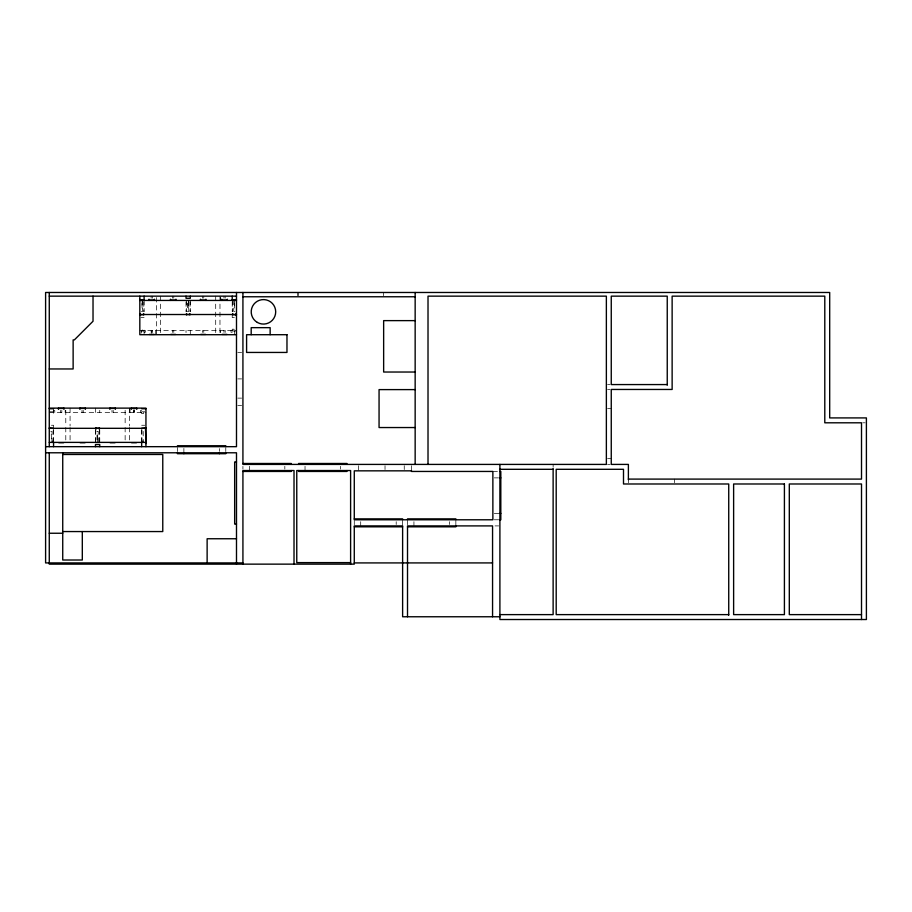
<?xml version="1.0" encoding="UTF-8"?>
<svg xmlns="http://www.w3.org/2000/svg" width="912" height="912" viewBox="0 0 912 912"><rect width="100%" height="100%" fill="white"/><g stroke="black" fill="none" stroke-linecap="round" stroke-linejoin="round"><path stroke-width="0.68" stroke-dasharray="4.56 3.42" d="M141.36 311.448L142.58 311.448L142.58 300.436M234.965 311.448L233.746 311.448L233.746 300.436M140.893 317.57L144.107 317.57M234.361 317.57L232.218 317.57L232.218 314.355M139.821 330.418L236.493 330.418M140.893 331.033L144.107 331.033M232.218 331.033L236.493 331.033M144.107 332.253L145.327 332.253L145.327 330.418M232.218 332.253L230.987 332.253L230.987 330.418M237.781 352.442L241.634 352.442M237.781 378.902L241.634 378.902M607.586 384.568L610.037 384.568M607.586 389.458L610.037 389.458M237.781 398.122L241.634 398.122M237.781 405.373L241.634 405.373M607.586 408.428L611.257 408.428M53.557 410.571L54.777 410.571L54.777 412.406M141.656 410.571L140.437 410.571L140.437 412.406M49.271 411.791L53.557 411.791M141.656 411.791L144.871 411.791M49.271 412.406L145.943 412.406M862.729 422.803L865.18 422.803M51.414 425.254L53.557 425.254L53.557 428.469M141.656 425.254L144.871 425.254M50.798 431.376L52.03 431.376L52.03 442.388M51.254 434.431L51.562 442.081M51.722 441.157L53.557 441.157M141.656 441.157L143.492 441.157M607.586 458.599L611.257 458.599M607.586 464.413L610.037 464.413M492.868 471.447L498.682 471.447M494.27 477.877L498.488 477.877M494.27 513.365L499.901 513.365M494.213 519.783L498.682 519.783M495.011 525.905L498.682 525.905M674.584 479.096L674.584 482.767M628.391 479.096L628.391 482.767M553.128 464.413L553.128 467.252M455.852 521.014L455.852 525.905M449.422 521.687L449.422 524.491M413.934 521.687L413.934 525.905M411.483 465.701L411.483 471.447M407.516 521.014L407.516 524.685M404.244 465.701L404.244 469.555M402.614 521.014L402.614 525.905M396.196 521.687L396.196 524.491M385.024 465.701L385.024 469.555M383.644 292.478L383.644 295.693M360.707 521.687L360.707 525.905M358.564 465.701L358.564 470.843M354.278 520.421L354.278 524.685M340.518 466.306L340.518 469.121M305.03 466.306L305.03 470.535M298.6 292.478L298.6 295.693M297.38 292.478L297.38 295.693M284.829 466.306L284.829 469.121M249.352 466.306L249.352 470.535M242.923 466.34L242.923 469.178M234.658 331.033L234.658 334.088M234.509 300.743L234.509 308.393L234.202 300.743M234.053 330.418L234.053 329.198L232.218 329.198L232.218 334.088M232.526 300.436L232.526 311.733M232.218 301.849L232.218 311.733M225.788 447.895L225.788 451.565M225.184 296.149L225.184 298.19M225.184 330.418L225.184 332.458M223.953 296.149L223.953 298.19M223.953 330.418L223.953 332.458M220.59 297.221L220.59 300.436M220.59 330.418L220.59 332.561M219.974 296.149L219.974 333.325M219.37 448.567L219.37 451.383M215.699 296.149L215.699 334.704M203.764 296.149L203.764 298.19M203.764 330.418L203.764 332.458M202.544 296.149L202.544 298.19M202.544 330.418L202.544 332.458M190.3 300.436L190.3 311.733M190.3 330.418L190.3 334.704M189.992 301.849L189.992 311.733M188.773 300.436L188.773 311.448L187.553 311.448L187.553 300.436M188.317 300.743L188.317 308.393L188.009 300.743M186.322 300.436L186.322 311.733M186.025 301.849L186.025 311.733M186.025 330.418L186.025 332.561M183.882 448.408L183.882 452.785M177.452 447.895L177.452 451.565M173.782 296.149L173.782 298.19M173.782 330.418L173.782 332.458M172.562 296.149L172.562 298.19M172.562 330.418L172.562 332.458M160.626 296.149L160.626 333.325M156.34 297.529L156.34 334.704M155.735 330.418L155.735 334.704M152.372 296.149L152.372 298.19M152.372 330.418L152.372 332.458M151.757 330.418L151.757 333.473M151.141 296.149L151.141 298.19M151.141 330.418L151.141 332.458M144.107 300.436L144.107 311.733M144.107 334.704L144.107 329.198L142.272 329.198L142.272 330.418M143.8 301.849L143.8 311.733M143.492 412.406L143.492 413.626L141.656 413.626L141.656 408.12M143.195 431.376L143.195 442.388M142.124 300.743L142.124 308.393L141.816 300.743M141.964 429.7L141.964 443.608M141.656 331.033L141.656 333.074M141.656 429.7L141.656 443.608M134.623 410.366L134.623 412.406M134.007 409.351L134.007 412.406M133.403 410.366L133.403 412.406M130.04 408.12L130.04 412.406M129.424 408.12L129.424 426.029M129.424 427.397L129.424 441.157M125.138 410.263L125.138 426.029M125.138 427.397L125.138 441.157M113.213 410.366L113.213 412.406M111.982 410.366L111.982 412.406M99.75 410.263L99.75 412.406M99.75 429.7L99.75 443.608M99.442 429.7L99.442 443.608M98.222 442.388L98.222 431.376L96.991 431.376L96.991 442.388M97.755 442.081L97.755 434.431L97.459 442.081M95.771 429.7L95.771 443.608M95.464 408.12L95.464 412.406M95.464 429.7L95.464 443.608M83.231 410.366L83.231 412.406M82 410.366L82 412.406M70.076 408.12L70.076 426.029M70.076 427.397L70.076 441.157M65.789 410.263L65.789 426.029M65.789 427.397L65.789 441.157M65.174 410.263L65.174 412.406M61.811 410.366L61.811 412.406M60.591 410.366L60.591 412.406M53.557 408.736L53.557 413.626L51.722 413.626L51.722 412.406M53.557 429.7L53.557 443.608M53.249 429.7L53.249 443.608"/><path stroke-width="1.37" d="M49.271 296.149L236.493 296.149M242.923 296.765L415.154 296.765M139.821 299.216L140.129 300.436M139.821 299.82L144.107 299.82M232.218 299.82L236.493 299.82M149.306 300.128L154.208 300.128M170.726 300.128L175.617 300.128M200.708 300.128L205.599 300.128M222.118 300.128L227.02 300.128M139.821 300.436L236.493 300.436M139.821 314.515L236.493 314.515M139.821 314.811L144.107 314.515M236.493 314.811L232.218 314.515M415.154 320.625L383.644 320.625L383.644 372.028L415.154 372.028M149.306 334.396L154.208 334.396M170.726 334.396L175.617 334.396M200.708 334.396L205.599 334.396M222.118 334.396L227.02 334.396M236.493 334.704L139.821 334.704L139.821 296.149M49.271 368.961L73.131 368.961L73.131 339.902L74.362 339.902L93.024 321.241L93.024 296.149M667.242 384.568L611.257 384.568L611.257 296.149L667.242 296.149L667.242 385.217M415.154 389.606L379.061 389.606L379.061 427.546L415.154 427.546M49.271 408.12L145.943 408.12L145.943 446.675M58.756 408.428L63.646 408.428M80.165 408.428L85.067 408.428M110.147 408.428L115.049 408.428M131.567 408.428L136.458 408.428M49.271 408.736L53.557 408.736M141.656 408.736L145.943 408.736M49.271 428.013L53.557 428.309M145.943 428.013L141.656 428.309M49.271 428.309L145.943 428.309M49.271 442.388L145.943 442.388M58.756 442.696L63.646 442.696M80.165 442.696L85.067 442.696M110.147 442.696L115.049 442.696M131.567 442.696L136.458 442.696M145.943 443.608L145.487 428.013M45.6 446.675L236.493 446.675L236.493 292.478M45.6 452.785L236.493 452.785L236.493 564.14M62.734 454.472L162.769 454.472L162.769 531.559L62.734 531.559M236.493 461.962L234.658 461.962L234.658 524.069L236.493 524.069M242.923 463.49L291.259 463.49L291.259 464.413M499.901 469.304L553.128 469.304M242.923 471.447L291.259 471.447L291.259 470.535M499.901 471.447L500.813 471.447L500.813 519.783L499.901 519.783M499.901 477.877L500.813 477.877M628.391 479.096L861.509 479.096L861.509 422.803L824.79 422.803L824.79 296.149L672.133 296.149L672.133 389.458L611.257 389.458L611.257 464.413L628.391 464.413L628.391 479.792M499.901 513.365L500.813 513.365M354.278 518.871L402.614 518.871L402.614 519.783M354.278 526.817L402.614 526.817M407.516 526.817L455.852 526.817L455.852 525.905M49.271 533.246L62.734 533.246M236.493 538.753L207.127 538.753L207.127 562.921M350.607 562.613L296.765 562.613L296.765 470.535L350.607 470.535L350.607 564.14M242.923 562.921L45.6 562.921L45.6 292.478L829.692 292.478L829.692 417.913L866.4 417.913L866.4 619.522L499.901 619.522L499.901 464.413M354.278 562.921L492.56 562.921M499.901 614.62L553.128 614.62L553.128 468.665M728.734 614.62L556.195 614.62L556.195 469.304L623.5 469.304L623.5 483.987L728.734 483.987L728.734 615.281M861.509 614.62L789.302 614.62L789.302 483.987L861.509 483.987L861.509 619.522M499.901 616.763L402.614 616.763L402.614 525.905L354.278 525.905L354.278 564.14L49.271 564.14L49.271 452.785M492.56 616.763L492.56 525.905L407.516 525.905L407.516 616.763M455.852 519.783L455.852 518.871L407.516 518.871L407.516 519.783M428.013 464.413L428.013 296.149L606.366 296.149L606.366 464.413L242.923 464.413L242.923 292.478M415.154 292.478L415.154 464.413M346.936 464.413L346.936 463.49L298.6 463.49L298.6 464.413M346.936 470.535L346.936 471.447L298.6 471.447L298.6 470.535M294.017 564.14L294.017 470.535L242.923 470.535L242.923 564.14M270.146 334.704L270.146 327.659L251.188 327.659L251.188 334.704M236.197 299.216L236.197 300.436M236.037 313.591L236.037 314.811M232.674 313.591L232.674 314.811M232.218 296.149L232.218 300.436M227.316 299.216L227.316 300.436M225.788 446.675L225.788 445.751L177.452 445.751L177.452 446.675M225.788 452.785L225.788 453.709L177.452 453.709L177.452 452.785M221.81 299.216L221.81 300.436M219.37 452.785L219.37 453.709M205.907 299.216L205.907 300.436M200.401 299.216L200.401 300.436M190.3 296.149L190.3 298.292L186.025 298.292L186.025 296.149M190.3 314.515L186.025 314.515M189.844 313.591L189.844 314.811M186.481 313.591L186.481 314.811M183.882 452.785L183.882 453.709M175.925 299.216L175.925 300.436M170.419 299.216L170.419 300.436M154.504 299.216L154.504 300.436M148.998 299.216L148.998 300.436M144.107 296.149L144.107 300.436M143.651 313.591L143.651 314.811M141.656 442.388L141.656 446.675M140.288 313.591L140.288 314.811M136.766 408.12L136.766 409.351M131.26 408.12L131.26 409.351M115.357 408.12L115.357 409.351M109.839 408.12L109.839 409.351M99.75 428.309L95.464 428.309M99.75 446.675L99.75 444.532L95.464 444.532L95.464 446.675M99.294 428.013L99.294 429.233M95.92 428.013L95.92 429.233M85.375 408.12L85.375 409.351M82.308 531.559L82.308 560.014L62.734 560.014L62.734 452.785M79.868 408.12L79.868 409.351M63.954 408.12L63.954 409.351M58.448 408.12L58.448 409.351M53.557 442.388L53.557 446.675M49.271 292.478L49.271 446.675M286.972 334.704L246.593 334.704L246.593 352.442L286.972 352.442L286.972 334.704M411.483 470.843L354.278 470.843L354.278 519.783L492.868 519.783L492.868 471.447L411.483 471.447L411.483 470.843M784.411 483.987L733.624 483.987L733.624 614.62L784.411 614.62L784.411 483.987M257.332 322.426A12.232 12.232 0 0 0 275.698 311.836A12.232 12.232 0 0 0 257.332 301.234A12.232 12.232 0 0 0 257.332 322.426"/></g></svg>
